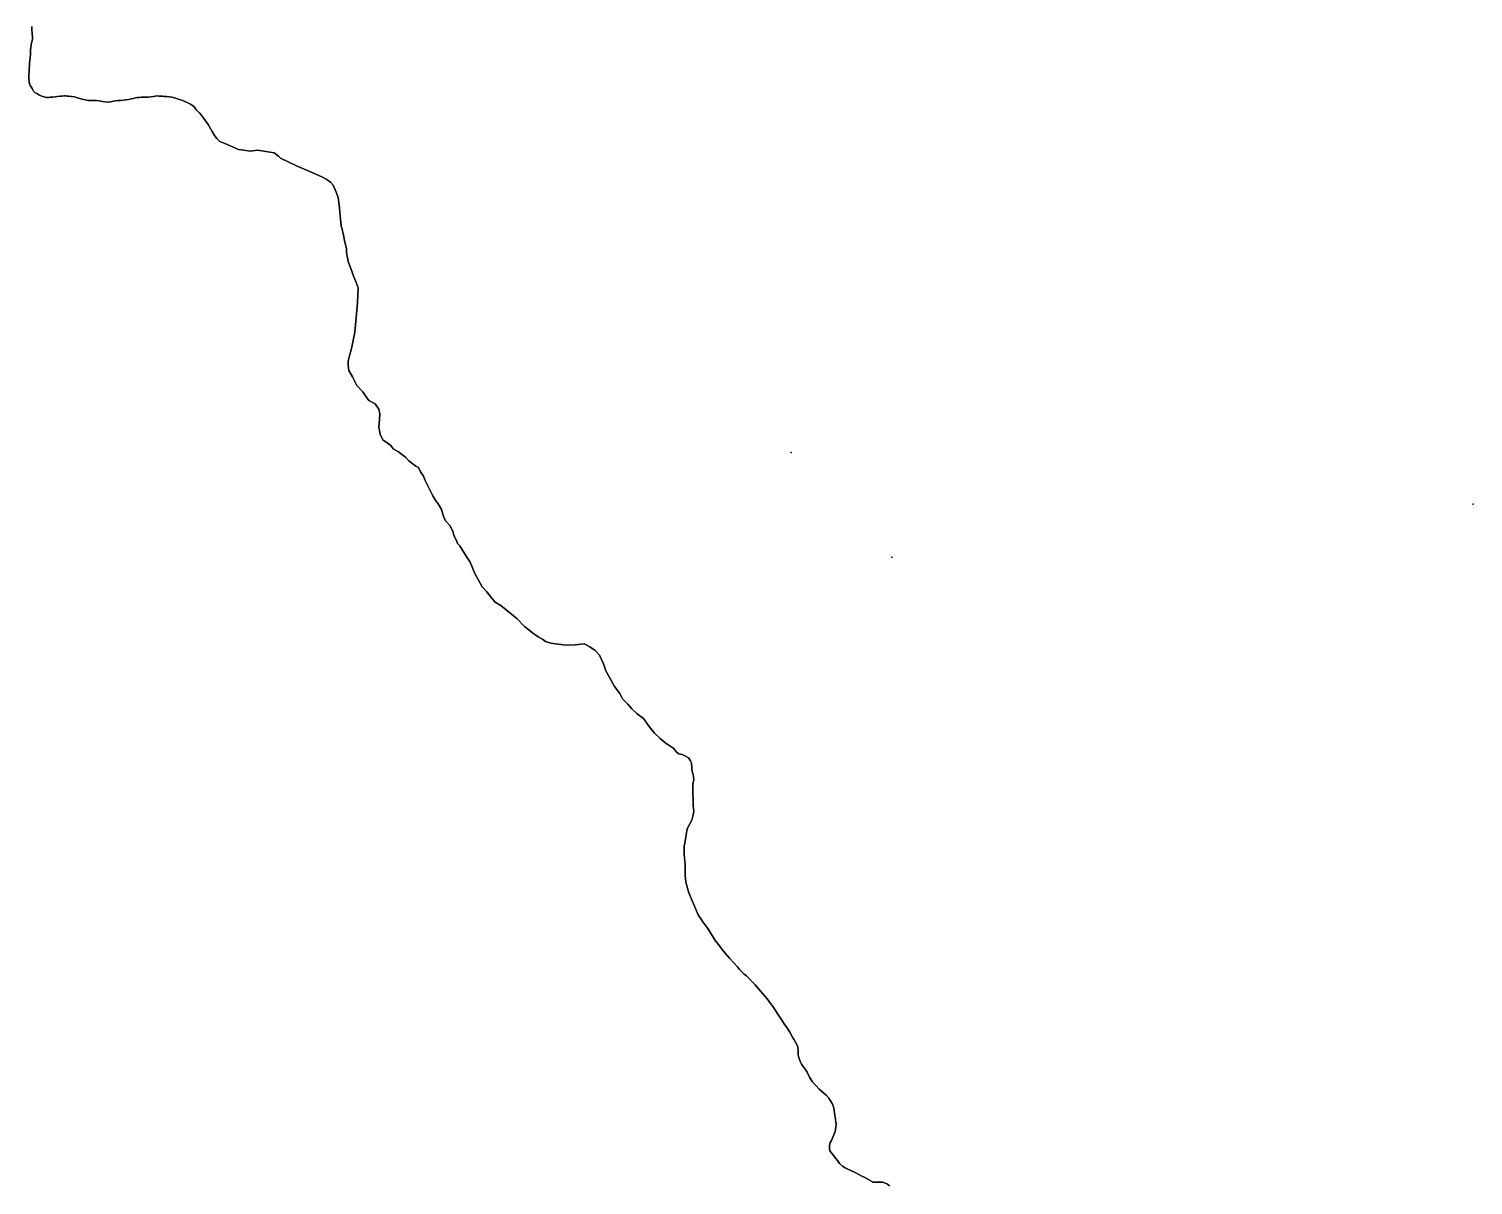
# Model space of a CAD drawing. Header units: inches. Extents: x 11258954 to 11313122, y 3645444 to 3695200.
# Drawn here: x 11276024 to 11280605, y 3660600 to 3664268 of the extents above; entities that cross this region are included whole.
import ezdxf

# ---------------------------------------------------------------- set-up
doc = ezdxf.new("R2010")
doc.units = ezdxf.units.IN
doc.header["$MEASUREMENT"] = 0
doc.layers.add('AnnexationHistory', color=183, linetype='Continuous')
doc.layers.add('PointOfInterest', color=52, linetype='Continuous')

msp = doc.modelspace()

# ---------------------------------------------------------------- linework, layer by layer
at = {"layer": 'AnnexationHistory'}
for points in [[(11278753.4475, 3660597.385, 0), (11278747.1065, 3660602.33, 0), (11278737.9885, 3660606.9815, 0), (11278732.0275, 3660608.726, 0), (11278725.142, 3660608.967, 0), (11278718.731, 3660609.0225, 0), (11278706.92, 3660608.597, 0), (11278701.154, 3660609.204, 0), (11278693.9465, 3660613.6395, 0), (11278691.0555, 3660615.567, 0), (11278685.149, 3660619.153, 0), (11278673.575, 3660624.863, 0), (11278665.8325, 3660628.3585, 0), (11278654.028, 3660634.547, 0), (11278645.3155, 3660639.3055, 0), (11278633.027, 3660645.442, 0), (11278622.125, 3660650.5, 0), (11278612.855, 3660654.7085, 0), (11278604.7565, 3660659.572, 0), (11278595.6865, 3660668.2605, 0), (11278588.594, 3660677.5625, 0), (11278584.0625, 3660684.5, 0), (11278579.8125, 3660689.875, 0), (11278574, 3660696.4375, 0), (11278568.0315, 3660704.3125, 0), (11278564.9375, 3660709.75, 0), (11278563.1565, 3660715, 0), (11278563.1875, 3660725.875, 0), (11278566.0315, 3660735.125, 0), (11278569.4065, 3660741.625, 0), (11278577.4375, 3660758.75, 0), (11278581.469, 3660769.4375, 0), (11278583.8125, 3660783.125, 0), (11278584.25, 3660791.875, 0), (11278583.844, 3660799.1875, 0), (11278582.75, 3660807.5625, 0), (11278579.844, 3660828.8125, 0), (11278576.719, 3660845, 0), (11278572, 3660859, 0), (11278561.125, 3660875.875, 0), (11278553.375, 3660884.875, 0), (11278531.219, 3660904.0625, 0), (11278508.9375, 3660928.5, 0), (11278499.9375, 3660942.4375, 0), (11278492.594, 3660957.875, 0), (11278486.6565, 3660967.25, 0), (11278480.1875, 3660976.1875, 0), (11278475, 3660983.3125, 0), (11278471.25, 3660990.0625, 0), (11278467.875, 3660998, 0), (11278465, 3661007.6875, 0), (11278464.1565, 3661013.75, 0), (11278464.375, 3661024.9375, 0), (11278463.25, 3661037.0625, 0), (11278461.7815, 3661041.5, 0), (11278456.75, 3661050.8125, 0), (11278451.0315, 3661060.625, 0), (11278446.969, 3661067.125, 0), (11278437.5225, 3661084.7575, 0), (11278434.5625, 3661090.125, 0), (11278430.5075, 3661096.074, 0), (11278425.205, 3661103.4985, 0), (11278419.5225, 3661111.862, 0), (11278412.1875, 3661122.9375, 0), (11278406.129, 3661132.264, 0), (11278397.759, 3661145.6395, 0), (11278387.0115, 3661161.8325, 0), (11278377.719, 3661175.125, 0), (11278373.594, 3661180.5625, 0), (11278369.9375, 3661185.1875, 0), (11278359.094, 3661198.4375, 0), (11278346.1875, 3661213.625, 0), (11278327.3125, 3661235.0625, 0), (11278318.469, 3661244.8125, 0), (11278308.719, 3661255, 0), (11278300.094, 3661263.6875, 0), (11278293.1745, 3661268.7125, 0), (11278286.0085, 3661274.795, 0), (11278277.5255, 3661283.445, 0), (11278271.244, 3661292.0775, 0), (11278260.5295, 3661304.4515, 0), (11278246.4715, 3661319.562, 0), (11278232.0315, 3661335.1875, 0), (11278222.8715, 3661347.3475, 0), (11278211.2075, 3661362.8315, 0), (11278201.1205, 3661376.222, 0), (11278179.639, 3661410.461, 0), (11278161.91, 3661434.4755, 0), (11278146.7135, 3661457.364, 0), (11278128.984, 3661499.1075, 0), (11278117.54, 3661526.968, 0), (11278107.409, 3661561.207, 0), (11278106.1895, 3661582.782, 0), (11278106.1895, 3661616.9275, 0), (11278102.8055, 3661648.2065, 0), (11278102.3435, 3661675.2745, 0), (11278104.876, 3661684.0925, 0), (11278107.409, 3661704.3545, 0), (11278112.4745, 3661729.776, 0), (11278126.4515, 3661757.636, 0), (11278131.517, 3661774.052, 0), (11278132.7365, 3661785.4965, 0), (11278131.486, 3661803.008, 0), (11278131.1775, 3661814.025, 0), (11278130.88, 3661824.663, 0), (11278130.493, 3661838.4755, 0), (11278130.2035, 3661856.5935, 0), (11278130.2035, 3661871.61, 0), (11278132.7365, 3661886.8065, 0), (11278131.517, 3661902.003, 0), (11278127.671, 3661912.228, 0), (11278126.7555, 3661923.372, 0), (11278125.481, 3661938.8835, 0), (11278122.2525, 3661945.934, 0), (11278116.6485, 3661955.6595, 0), (11278104.78, 3661961.2635, 0), (11278095.7145, 3661966.044, 0), (11278085.989, 3661967.5275, 0), (11278077.5825, 3661973.791, 0), (11278070, 3661985, 0), (11278057.4725, 3661993.242, 0), (11278045.11, 3662000.824, 0), (11278026.154, 3662016.4835, 0), (11278008.022, 3662033.4615, 0), (11277991.209, 3662054.7255, 0), (11277973.242, 3662079.4505, 0), (11277952.967, 3662095.2745, 0), (11277936.154, 3662110.934, 0), (11277923.791, 3662125.6045, 0), (11277906.978, 3662142.4175, 0), (11277897.912, 3662159.3955, 0), (11277881.099, 3662181.813, 0), (11277864.2855, 3662212.143, 0), (11277854.066, 3662231.2635, 0), (11277846.3185, 3662253.846, 0), (11277833.956, 3662280.879, 0), (11277820.4395, 3662295.3845, 0), (11277803.4615, 3662307.7475, 0), (11277785.4065, 3662316.4375, 0), (11277775.4425, 3662315.6255, 0), (11277757.407, 3662314.1555, 0), (11277732.768, 3662312.8985, 0), (11277719.225, 3662313.135, 0), (11277694.6635, 3662316.624, 0), (11277679.8425, 3662318.782, 0), (11277662.8635, 3662324.035, 0), (11277653.2955, 3662331.4455, 0), (11277639.506, 3662338.856, 0), (11277621.4955, 3662351.6135, 0), (11277609.8635, 3662361.182, 0), (11277596.074, 3662371.782, 0), (11277571.6845, 3662397.2035, 0), (11277554.7995, 3662410.993, 0), (11277520.842, 3662438.5715, 0), (11277502.831, 3662449.1715, 0), (11277491.199, 3662462.961, 0), (11277476.378, 3662482.0035, 0), (11277461.5565, 3662497.9505, 0), (11277438.199, 3662540.351, 0), (11277423.3775, 3662576.372, 0), (11277412.995, 3662592.271, 0), (11277390.5455, 3662627.215, 0), (11277383.135, 3662634.7195, 0), (11277380.9775, 3662642.13, 0), (11277374.5985, 3662653.762, 0), (11277371.35, 3662664.2615, 0), (11277369.3455, 3662670.7405, 0), (11277359.7775, 3662690.909, 0), (11277346.681, 3662705.8285, 0), (11277341.6635, 3662715.143, 0), (11277337.2115, 3662728.606, 0), (11277332.745, 3662742.5405, 0), (11277322.296, 3662760.63, 0), (11277312.6935, 3662773.332, 0), (11277305.3385, 3662786.244, 0), (11277297.052, 3662803.4215, 0), (11277289.215, 3662818.4845, 0), (11277279.78, 3662837.5275, 0), (11277275.3295, 3662848.7365, 0), (11277266.2635, 3662862.2525, 0), (11277259.5055, 3662875.769, 0), (11277251.5935, 3662880.22, 0), (11277242.6925, 3662886.978, 0), (11277229.176, 3662897.033, 0), (11277219.121, 3662908.242, 0), (11277196.5385, 3662926.3735, 0), (11277179.7255, 3662935.2745, 0), (11277171.813, 3662945.4945, 0), (11277147.088, 3662963.4615, 0), (11277138.187, 3662981.4285, 0), (11277133.5715, 3663003.846, 0), (11277135.879, 3663028.5715, 0), (11277137.033, 3663046.7035, 0), (11277134.4855, 3663060.7955, 0), (11277122.3625, 3663078.187, 0), (11277101.8125, 3663089.0625, 0), (11277091.5, 3663103.5, 0), (11277082.7815, 3663115.6875, 0), (11277063.7815, 3663136.6875, 0), (11277050.5625, 3663163.3125, 0), (11277038.969, 3663183.75, 0), (11277036.969, 3663199.375, 0), (11277036.7815, 3663214.9375, 0), (11277047.992, 3663257.5755, 0), (11277057.7815, 3663306, 0), (11277065.8275, 3663398.6255, 0), (11277068.0065, 3663446.1485, 0), (11277062.1615, 3663462.68, 0), (11277052.606, 3663486.679, 0), (11277048.5315, 3663498.6875, 0), (11277036.375, 3663529.75, 0), (11277031.75, 3663557.9375, 0), (11277031.375, 3663569.75, 0), (11277025.344, 3663596.5625, 0), (11277021.5785, 3663613.2015, 0), (11277016.1505, 3663636.851, 0), (11277014.969, 3663642, 0), (11277007.939, 3663709.0155, 0), (11277004.952, 3663733.2005, 0), (11276998.753, 3663749.7315, 0), (11276989.1295, 3663772.1665, 0), (11276981.159, 3663781.436, 0), (11276969.469, 3663790.0555, 0), (11276955.7125, 3663797.672, 0), (11276931.9195, 3663808.004, 0), (11276872.875, 3663833.3125, 0), (11276821.844, 3663857.3125, 0), (11276815.6565, 3663864.125, 0), (11276802.219, 3663874.125, 0), (11276749, 3663882.75, 0), (11276725.375, 3663879.5625, 0), (11276705.991, 3663882.7015, 0), (11276689.094, 3663885.4375, 0), (11276671.911, 3663892.5155, 0), (11276660.271, 3663897.497, 0), (11276645.4855, 3663903.5595, 0), (11276629.344, 3663910.1875, 0), (11276619.7705, 3663920.252, 0), (11276612.4865, 3663929.2085, 0), (11276605.7435, 3663941.641, 0), (11276592.1385, 3663964.4855, 0), (11276579.34, 3663983.319, 0), (11276566, 3664000, 0), (11276564, 3664002, 0), (11276562, 3664003.75, 0), (11276555, 3664011.25, 0), (11276550, 3664017, 0), (11276548, 3664020.25, 0), (11276543, 3664024.25, 0), (11276537, 3664028.5, 0), (11276528, 3664033.25, 0), (11276521, 3664036.5, 0), (11276514, 3664039, 0), (11276505, 3664042, 0), (11276497, 3664045, 0), (11276490, 3664047.5, 0), (11276485, 3664049.25, 0), (11276478, 3664050.5, 0), (11276469, 3664051.75, 0), (11276460, 3664053, 0), (11276452, 3664053.5, 0), (11276448, 3664054, 0), (11276445, 3664054.25, 0), (11276437, 3664054.5, 0), (11276430, 3664054.75, 0), (11276425, 3664054.5, 0), (11276419, 3664053.5, 0), (11276411, 3664052.25, 0), (11276402, 3664051, 0), (11276394, 3664050.75, 0), (11276388, 3664050.75, 0), (11276381, 3664050.75, 0), (11276374, 3664050.25, 0), (11276367, 3664049.5, 0), (11276362, 3664048.5, 0), (11276356, 3664047.25, 0), (11276349, 3664045.5, 0), (11276340, 3664043.5, 0), (11276331, 3664042, 0), (11276323, 3664041, 0), (11276315, 3664040.5, 0), (11276306, 3664040, 0), (11276298, 3664039.5, 0), (11276292, 3664038.5, 0), (11276288, 3664037.25, 0), (11276282, 3664036, 0), (11276275, 3664035.25, 0), (11276265, 3664035.75, 0), (11276257, 3664037.5, 0), (11276247, 3664039.5, 0), (11276238, 3664040.5, 0), (11276228, 3664040.75, 0), (11276221, 3664040.5, 0), (11276213, 3664040.75, 0), (11276202, 3664043, 0), (11276189, 3664046, 0), (11276178, 3664049, 0), (11276169, 3664051.5, 0), (11276160, 3664053, 0), (11276158, 3664053.25, 0), (11276151, 3664054, 0), (11276145, 3664054.5, 0), (11276140, 3664054.75, 0), (11276139, 3664054.75, 0), (11276135, 3664055, 0), (11276129, 3664054.5, 0), (11276123, 3664053.75, 0), (11276114, 3664052.75, 0), (11276107, 3664051.5, 0), (11276099, 3664050.75, 0), (11276092, 3664050.5, 0), (11276086, 3664050.25, 0), (11276081, 3664050.25, 0), (11276076, 3664050.75, 0), (11276071, 3664052.5, 0), (11276065, 3664054.5, 0), (11276060, 3664056.25, 0), (11276056, 3664058.5, 0), (11276051, 3664061, 0), (11276047, 3664063.5, 0), (11276043, 3664065.75, 0), (11276041, 3664067.5, 0), (11276039, 3664070, 0), (11276036, 3664074.25, 0), (11276034, 3664078.75, 0), (11276031, 3664083.5, 0), (11276028, 3664088, 0), (11276026, 3664092.75, 0), (11276025, 3664100.5, 0), (11276024, 3664108.5, 0), (11276024, 3664114.75, 0), (11276024, 3664122.25, 0), (11276025, 3664131.75, 0), (11276025, 3664141.5, 0), (11276026, 3664150.5, 0), (11276026, 3664159, 0), (11276027, 3664167.5, 0), (11276028, 3664177.5, 0), (11276029, 3664186.75, 0), (11276029, 3664194.5, 0), (11276029, 3664201.25, 0), (11276030, 3664209, 0), (11276031, 3664216.5, 0), (11276032, 3664223, 0), (11276034, 3664229.25, 0), (11276035, 3664236.25, 0), (11276035, 3664243.75, 0), (11276034, 3664250.5, 0), (11276034, 3664255.5, 0), (11276033, 3664263.75, 0), (11276033, 3664275.25, 0)], [(11276033, 3664275.25, 0), (11276033, 3664263.75, 0), (11276034, 3664255.5, 0), (11276034, 3664250.5, 0), (11276035, 3664243.75, 0), (11276035, 3664236.25, 0), (11276034, 3664229.25, 0), (11276032, 3664223, 0), (11276031, 3664216.5, 0), (11276030, 3664209, 0), (11276029, 3664201.25, 0), (11276029, 3664194.5, 0), (11276029, 3664186.75, 0), (11276028, 3664177.5, 0), (11276027, 3664167.5, 0), (11276026, 3664159, 0), (11276026, 3664150.5, 0), (11276025, 3664141.5, 0), (11276025, 3664131.75, 0), (11276024, 3664122.25, 0), (11276024, 3664114.75, 0), (11276024, 3664108.5, 0), (11276025, 3664100.5, 0), (11276026, 3664092.75, 0), (11276028, 3664088, 0), (11276031, 3664083.5, 0), (11276034, 3664078.75, 0), (11276036, 3664074.25, 0), (11276039, 3664070, 0), (11276041, 3664067.5, 0), (11276043, 3664065.75, 0), (11276047, 3664063.5, 0), (11276051, 3664061, 0), (11276056, 3664058.5, 0), (11276060, 3664056.25, 0), (11276065, 3664054.5, 0), (11276071, 3664052.5, 0), (11276076, 3664050.75, 0), (11276081, 3664050.25, 0), (11276086, 3664050.25, 0), (11276092, 3664050.5, 0), (11276099, 3664050.75, 0), (11276107, 3664051.5, 0), (11276114, 3664052.75, 0), (11276123, 3664053.75, 0), (11276129, 3664054.5, 0), (11276135, 3664055, 0), (11276139, 3664054.75, 0), (11276140, 3664054.75, 0), (11276145, 3664054.5, 0), (11276151, 3664054, 0), (11276158, 3664053.25, 0), (11276160, 3664053, 0), (11276169, 3664051.5, 0), (11276178, 3664049, 0), (11276189, 3664046, 0), (11276202, 3664043, 0), (11276213, 3664040.75, 0), (11276221, 3664040.5, 0), (11276228, 3664040.75, 0), (11276238, 3664040.5, 0), (11276247, 3664039.5, 0), (11276257, 3664037.5, 0), (11276265, 3664035.75, 0), (11276275, 3664035.25, 0), (11276282, 3664036, 0), (11276288, 3664037.25, 0), (11276292, 3664038.5, 0), (11276298, 3664039.5, 0), (11276306, 3664040, 0), (11276315, 3664040.5, 0), (11276323, 3664041, 0), (11276331, 3664042, 0), (11276340, 3664043.5, 0), (11276349, 3664045.5, 0), (11276356, 3664047.25, 0), (11276362, 3664048.5, 0), (11276367, 3664049.5, 0), (11276374, 3664050.25, 0), (11276381, 3664050.75, 0), (11276388, 3664050.75, 0), (11276394, 3664050.75, 0), (11276402, 3664051, 0), (11276411, 3664052.25, 0), (11276419, 3664053.5, 0), (11276425, 3664054.5, 0), (11276430, 3664054.75, 0), (11276437, 3664054.5, 0), (11276445, 3664054.25, 0), (11276448, 3664054, 0), (11276452, 3664053.5, 0), (11276460, 3664053, 0), (11276469, 3664051.75, 0), (11276478, 3664050.5, 0), (11276485, 3664049.25, 0), (11276490, 3664047.5, 0), (11276497, 3664045, 0), (11276505, 3664042, 0), (11276514, 3664039, 0), (11276521, 3664036.5, 0), (11276528, 3664033.25, 0), (11276537, 3664028.5, 0), (11276543, 3664024.25, 0), (11276548, 3664020.25, 0), (11276550, 3664017, 0), (11276555, 3664011.25, 0), (11276562, 3664003.75, 0), (11276564, 3664002, 0), (11276566, 3664000, 0), (11276579.34, 3663983.319, 0), (11276592.1385, 3663964.4855, 0), (11276605.7435, 3663941.641, 0), (11276612.4865, 3663929.2085, 0), (11276619.7705, 3663920.252, 0), (11276629.344, 3663910.1875, 0), (11276645.4855, 3663903.5595, 0), (11276660.271, 3663897.497, 0), (11276671.911, 3663892.5155, 0), (11276689.094, 3663885.4375, 0), (11276705.991, 3663882.7015, 0), (11276725.375, 3663879.5625, 0), (11276749, 3663882.75, 0), (11276802.219, 3663874.125, 0), (11276815.6565, 3663864.125, 0), (11276821.844, 3663857.3125, 0), (11276872.875, 3663833.3125, 0), (11276931.9195, 3663808.004, 0), (11276955.7125, 3663797.672, 0), (11276969.469, 3663790.0555, 0), (11276981.159, 3663781.436, 0), (11276989.1295, 3663772.1665, 0), (11276998.753, 3663749.7315, 0), (11277004.952, 3663733.2005, 0), (11277007.939, 3663709.0155, 0), (11277014.969, 3663642, 0), (11277016.1505, 3663636.851, 0), (11277021.5785, 3663613.2015, 0), (11277025.344, 3663596.5625, 0), (11277031.375, 3663569.75, 0), (11277031.75, 3663557.9375, 0), (11277036.375, 3663529.75, 0), (11277048.5315, 3663498.6875, 0), (11277052.606, 3663486.679, 0), (11277062.1615, 3663462.68, 0), (11277068.0065, 3663446.1485, 0), (11277065.8275, 3663398.6255, 0), (11277057.7815, 3663306, 0), (11277047.992, 3663257.5755, 0), (11277036.7815, 3663214.9375, 0), (11277036.969, 3663199.375, 0), (11277038.969, 3663183.75, 0), (11277050.5625, 3663163.3125, 0), (11277063.7815, 3663136.6875, 0), (11277082.7815, 3663115.6875, 0), (11277091.5, 3663103.5, 0), (11277101.8125, 3663089.0625, 0), (11277122.3625, 3663078.187, 0), (11277134.4855, 3663060.7955, 0), (11277137.033, 3663046.7035, 0), (11277135.879, 3663028.5715, 0), (11277133.5715, 3663003.846, 0), (11277138.187, 3662981.4285, 0), (11277147.088, 3662963.4615, 0), (11277171.813, 3662945.4945, 0), (11277179.7255, 3662935.2745, 0), (11277196.5385, 3662926.3735, 0), (11277219.121, 3662908.242, 0), (11277229.176, 3662897.033, 0), (11277242.6925, 3662886.978, 0), (11277251.5935, 3662880.22, 0), (11277259.5055, 3662875.769, 0), (11277266.2635, 3662862.2525, 0), (11277275.3295, 3662848.7365, 0), (11277279.78, 3662837.5275, 0), (11277289.215, 3662818.4845, 0), (11277297.052, 3662803.4215, 0), (11277305.3385, 3662786.244, 0), (11277312.6935, 3662773.332, 0), (11277322.296, 3662760.63, 0), (11277332.745, 3662742.5405, 0), (11277337.2115, 3662728.606, 0), (11277341.6635, 3662715.143, 0), (11277346.681, 3662705.8285, 0), (11277359.7775, 3662690.909, 0), (11277369.3455, 3662670.7405, 0), (11277371.35, 3662664.2615, 0), (11277374.5985, 3662653.762, 0), (11277380.9775, 3662642.13, 0), (11277383.135, 3662634.7195, 0), (11277390.5455, 3662627.215, 0), (11277412.995, 3662592.271, 0), (11277423.3775, 3662576.372, 0), (11277438.199, 3662540.351, 0), (11277461.5565, 3662497.9505, 0), (11277476.378, 3662482.0035, 0), (11277491.199, 3662462.961, 0), (11277502.831, 3662449.1715, 0), (11277520.842, 3662438.5715, 0), (11277554.7995, 3662410.993, 0), (11277571.6845, 3662397.2035, 0), (11277596.074, 3662371.782, 0), (11277609.8635, 3662361.182, 0), (11277621.4955, 3662351.6135, 0), (11277639.506, 3662338.856, 0), (11277653.2955, 3662331.4455, 0), (11277662.8635, 3662324.035, 0), (11277679.8425, 3662318.782, 0), (11277694.6635, 3662316.624, 0), (11277719.225, 3662313.135, 0), (11277732.768, 3662312.8985, 0), (11277757.407, 3662314.1555, 0), (11277775.4425, 3662315.6255, 0), (11277785.4065, 3662316.4375, 0), (11277803.4615, 3662307.7475, 0), (11277820.4395, 3662295.3845, 0), (11277833.956, 3662280.879, 0), (11277846.3185, 3662253.846, 0), (11277854.066, 3662231.2635, 0), (11277864.2855, 3662212.143, 0), (11277881.099, 3662181.813, 0), (11277897.912, 3662159.3955, 0), (11277906.978, 3662142.4175, 0), (11277923.791, 3662125.6045, 0), (11277936.154, 3662110.934, 0), (11277952.967, 3662095.2745, 0), (11277973.242, 3662079.4505, 0), (11277991.209, 3662054.7255, 0), (11278008.022, 3662033.4615, 0), (11278026.154, 3662016.4835, 0), (11278045.11, 3662000.824, 0), (11278057.4725, 3661993.242, 0), (11278070, 3661985, 0), (11278077.5825, 3661973.791, 0), (11278085.989, 3661967.5275, 0), (11278095.7145, 3661966.044, 0), (11278104.78, 3661961.2635, 0), (11278116.6485, 3661955.6595, 0), (11278122.2525, 3661945.934, 0), (11278125.481, 3661938.8835, 0), (11278126.7555, 3661923.372, 0), (11278127.671, 3661912.228, 0), (11278131.517, 3661902.003, 0), (11278132.7365, 3661886.8065, 0), (11278130.2035, 3661871.61, 0), (11278130.2035, 3661856.5935, 0), (11278130.493, 3661838.4755, 0), (11278130.88, 3661824.663, 0), (11278131.1775, 3661814.025, 0), (11278131.486, 3661803.008, 0), (11278132.7365, 3661785.4965, 0), (11278131.517, 3661774.052, 0), (11278126.4515, 3661757.636, 0), (11278112.4745, 3661729.776, 0), (11278107.409, 3661704.3545, 0), (11278104.876, 3661684.0925, 0), (11278102.3435, 3661675.2745, 0), (11278102.8055, 3661648.2065, 0), (11278106.1895, 3661616.9275, 0), (11278106.1895, 3661582.782, 0), (11278107.409, 3661561.207, 0), (11278117.54, 3661526.968, 0), (11278128.984, 3661499.1075, 0), (11278146.7135, 3661457.364, 0), (11278161.91, 3661434.4755, 0), (11278179.639, 3661410.461, 0), (11278201.1205, 3661376.222, 0), (11278211.2075, 3661362.8315, 0), (11278222.8715, 3661347.3475, 0), (11278232.0315, 3661335.1875, 0), (11278246.4715, 3661319.562, 0), (11278260.5295, 3661304.4515, 0), (11278271.244, 3661292.0775, 0), (11278277.5255, 3661283.445, 0), (11278286.0085, 3661274.795, 0), (11278293.1745, 3661268.7125, 0), (11278300.094, 3661263.6875, 0), (11278308.719, 3661255, 0), (11278318.469, 3661244.8125, 0), (11278327.3125, 3661235.0625, 0), (11278346.1875, 3661213.625, 0), (11278359.094, 3661198.4375, 0), (11278369.9375, 3661185.1875, 0), (11278373.594, 3661180.5625, 0), (11278377.719, 3661175.125, 0), (11278387.0115, 3661161.8325, 0), (11278397.759, 3661145.6395, 0), (11278406.129, 3661132.264, 0), (11278412.1875, 3661122.9375, 0), (11278419.5225, 3661111.862, 0), (11278425.205, 3661103.4985, 0), (11278430.5075, 3661096.074, 0), (11278434.5625, 3661090.125, 0), (11278437.5225, 3661084.7575, 0), (11278446.969, 3661067.125, 0), (11278451.0315, 3661060.625, 0), (11278456.75, 3661050.8125, 0), (11278461.7815, 3661041.5, 0), (11278463.25, 3661037.0625, 0), (11278464.375, 3661024.9375, 0), (11278464.1565, 3661013.75, 0), (11278465, 3661007.6875, 0), (11278467.875, 3660998, 0), (11278471.25, 3660990.0625, 0), (11278475, 3660983.3125, 0), (11278480.1875, 3660976.1875, 0), (11278486.6565, 3660967.25, 0), (11278492.594, 3660957.875, 0), (11278499.9375, 3660942.4375, 0), (11278508.9375, 3660928.5, 0), (11278531.219, 3660904.0625, 0), (11278553.375, 3660884.875, 0), (11278561.125, 3660875.875, 0), (11278572, 3660859, 0), (11278576.719, 3660845, 0), (11278579.844, 3660828.8125, 0), (11278582.75, 3660807.5625, 0), (11278583.844, 3660799.1875, 0), (11278584.25, 3660791.875, 0), (11278583.8125, 3660783.125, 0), (11278581.469, 3660769.4375, 0), (11278577.4375, 3660758.75, 0), (11278569.4065, 3660741.625, 0), (11278566.0315, 3660735.125, 0), (11278563.1875, 3660725.875, 0), (11278563.1565, 3660715, 0), (11278564.9375, 3660709.75, 0), (11278568.0315, 3660704.3125, 0), (11278574, 3660696.4375, 0), (11278579.8125, 3660689.875, 0), (11278584.0625, 3660684.5, 0), (11278588.594, 3660677.5625, 0), (11278595.6865, 3660668.2605, 0), (11278604.7565, 3660659.572, 0), (11278612.855, 3660654.7085, 0), (11278622.125, 3660650.5, 0), (11278633.027, 3660645.442, 0), (11278645.3155, 3660639.3055, 0), (11278654.028, 3660634.547, 0), (11278665.8325, 3660628.3585, 0), (11278673.575, 3660624.863, 0), (11278685.149, 3660619.153, 0), (11278691.0555, 3660615.567, 0), (11278693.9465, 3660613.6395, 0), (11278701.154, 3660609.204, 0), (11278706.92, 3660608.597, 0), (11278718.731, 3660609.0225, 0), (11278725.142, 3660608.967, 0), (11278732.0275, 3660608.726, 0), (11278737.9885, 3660606.9815, 0), (11278747.1065, 3660602.33, 0), (11278753.4475, 3660597.385, 0)]]:
    msp.add_polyline3d(points, dxfattribs=at)
at = {"layer": 'PointOfInterest'}
for p in [(11278442.0853, 3662924.1735), (11280604.9589, 3662759.4029), (11278761.0758, 3662592.0426)]:
    msp.add_point(p, dxfattribs=at)

doc.saveas('drawing.dxf')
